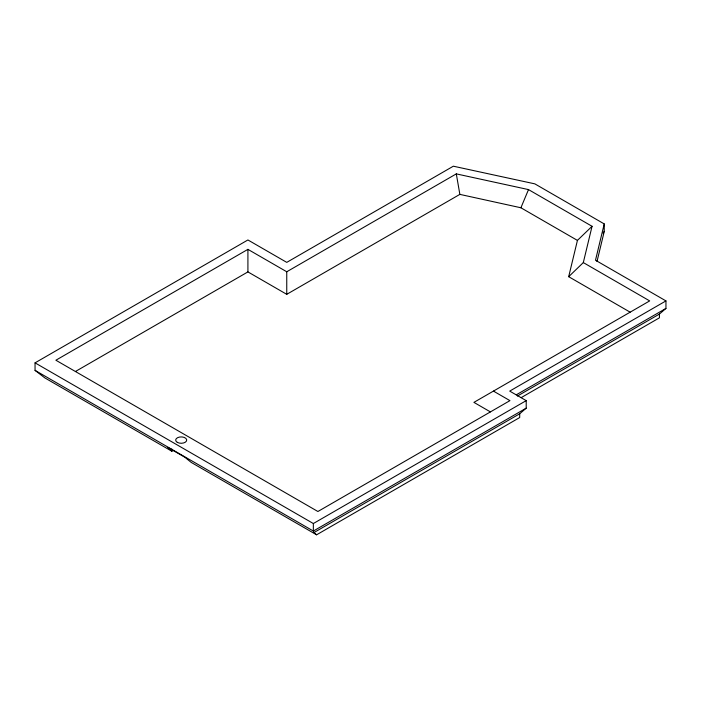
<?xml version="1.0" encoding="UTF-8"?>
<svg xmlns="http://www.w3.org/2000/svg" width="701" height="701" viewBox="0 0 701 701"><rect width="100%" height="100%" fill="white"/><g stroke="black" fill="none" stroke-linecap="round" stroke-linejoin="round"><path stroke-width="1.05" d="M630.146 312.173L568.686 276.693L577.431 240.399L592.056 226.292L528.501 189.594L456.307 173.883L286.753 271.769L247.917 249.354L55.878 360.226L317.904 511.502L509.942 400.63L493.443 391.105M568.686 276.693L583.311 262.586L592.056 226.292M173.462 450.471L171.798 451.207L44.811 377.892L35.05 370.373L35.05 362.855L247.917 239.961L286.753 262.376L453.345 166.198L534.828 183.855L604.236 223.926L595.5 260.229L665.95 300.904L665.95 308.414L659.439 314.057L517.408 396.056M596.998 261.517L604.236 231.444L604.236 223.926M75.41 371.504L247.917 271.9L286.753 294.324L459.856 194.379L520.904 207.768L528.501 189.594M603.018 233.091L604.236 231.444M35.05 362.855L313.347 523.533L313.347 531.043L313.995 532.55L519.704 413.783L526.214 408.148L526.214 400.63L509.715 391.105L665.95 300.904M516.339 394.794L665.95 308.414M521.193 397.625L659.439 317.816L659.439 314.057M313.347 523.533L526.214 400.63M526.214 408.148L313.347 531.043L35.05 370.373M171.798 449.061L171.798 451.207L167.854 447.422L184.766 457.192L191.242 462.432L316.598 534.802L519.704 417.542L519.704 413.783M520.904 207.768L577.431 240.399M583.311 262.586L649.678 300.904L473.911 402.374L490.411 411.908M313.995 532.55L316.598 534.802M456.307 173.883L459.856 194.379M286.753 271.769L286.753 294.324M247.917 249.354L247.917 271.9M177.292 442.349A5.52 3.19 0 0 0 186.527 440.92A5.52 3.19 0 0 0 179.763 437.012A5.52 3.19 0 0 0 177.292 442.349"/></g></svg>
